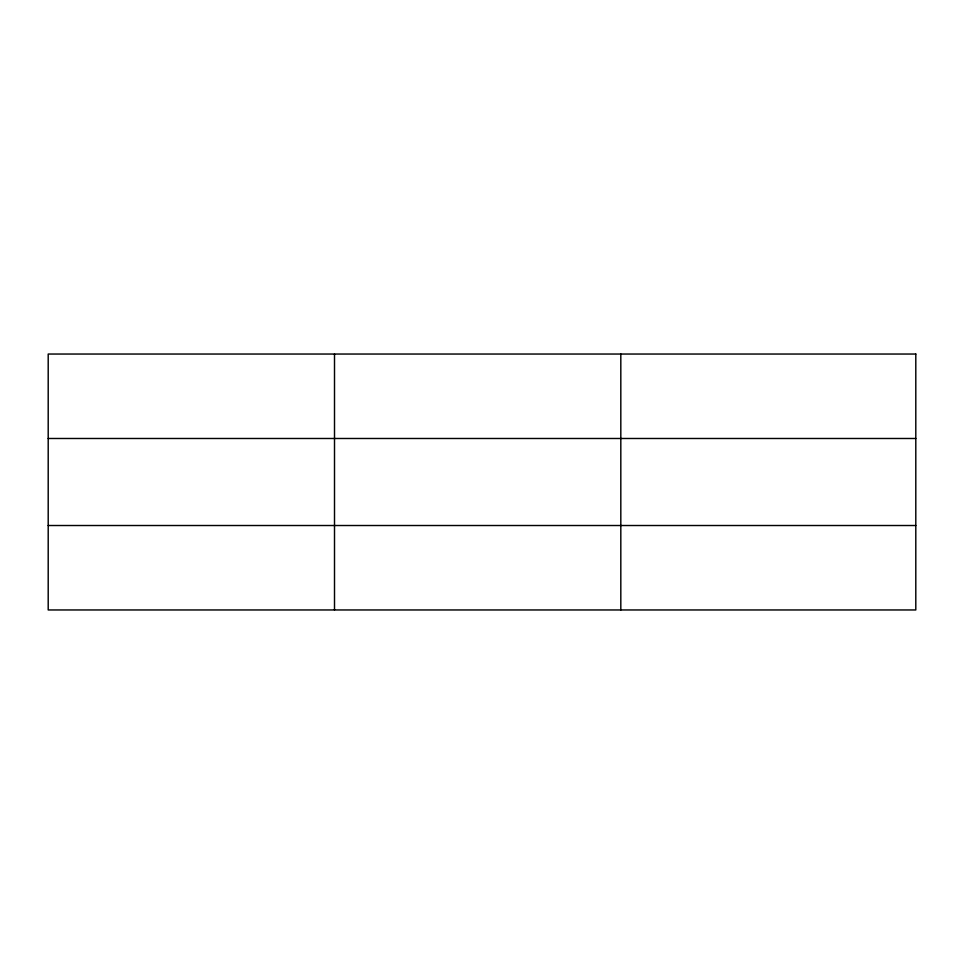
<?xml version="1.0" encoding="UTF-8"?>
<svg xmlns="http://www.w3.org/2000/svg" width="964" height="964" viewBox="0 0 964 964"><rect width="100%" height="100%" fill="white"/><g stroke="black" fill="none" stroke-linecap="round" stroke-linejoin="round"><path stroke-width="1.45" d="M334.508 354.041L334.508 609.959M620.816 354.041L620.816 609.959M48.2 438.487L915.8 438.487M48.2 525.513L915.8 525.513M915.8 354.041L915.8 609.959L48.2 609.959L48.2 354.041L915.8 354.041"/></g></svg>
